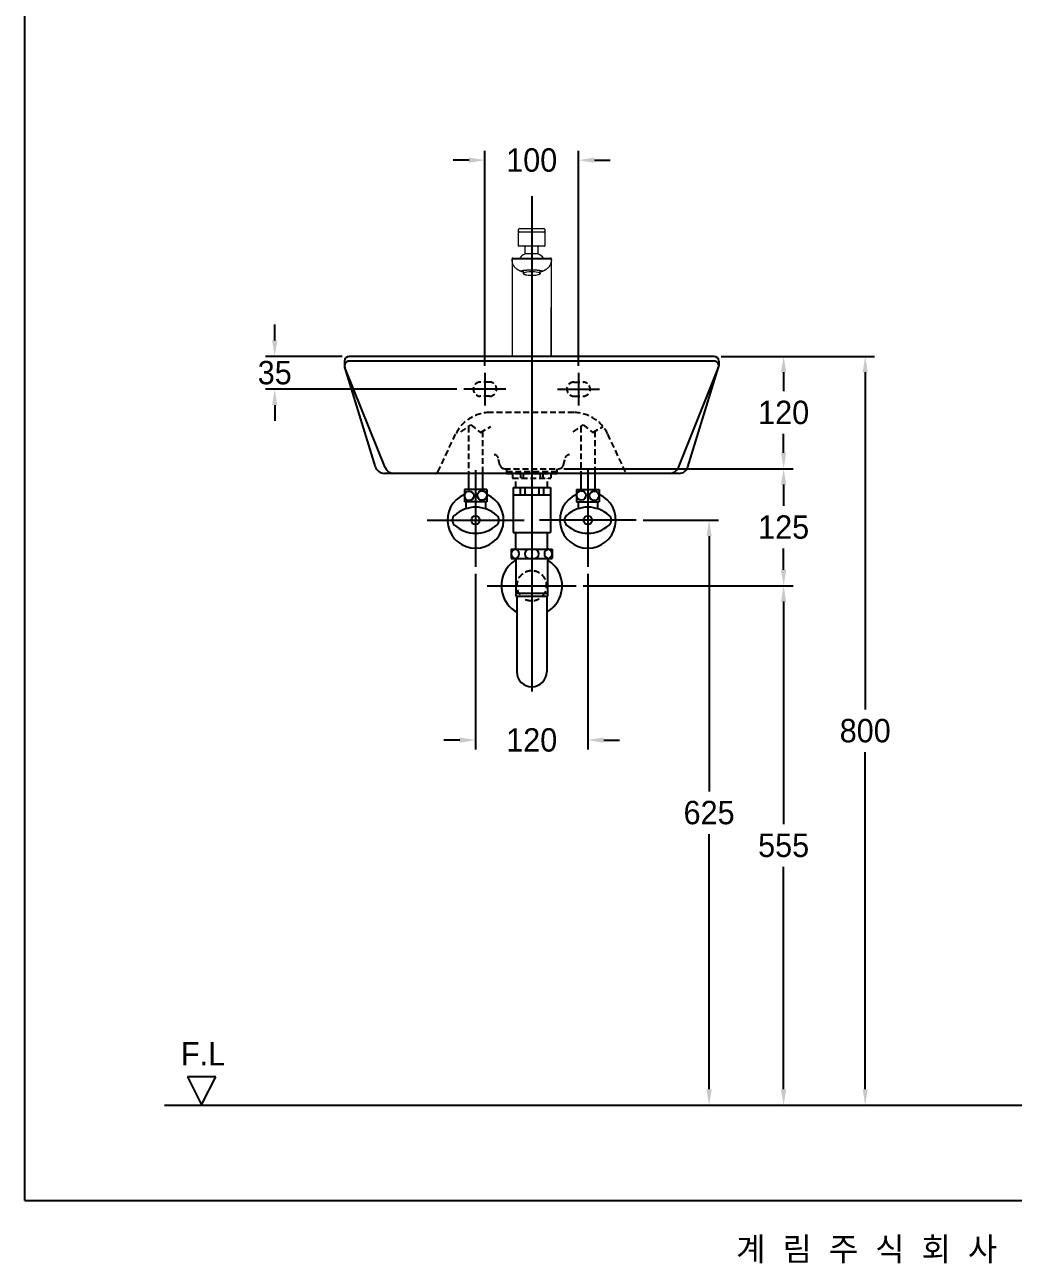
# Model space of a CAD drawing. Header units: millimetres. Extents: x 0 to 1800, y -67 to 2530.
# Drawn here: x 0 to 1057, y -67 to 1256 of the extents above; entities that cross this region are included whole.
import ezdxf
from ezdxf.enums import TextEntityAlignment as Align
from ezdxf.lldxf.tags import DXFTag

# ---------------------------------------------------------------- set-up
doc = ezdxf.new("R2010")
doc.units = ezdxf.units.MM
doc.linetypes.add('DASHED2', pattern=[9.525, 6.35, -3.175])
doc.layers.get('Defpoints').update_dxf_attribs({"color": 1})
for name, color, linetype in [('TEXT', 7, 'Continuous'), ('내부선 및 부속', 4, 'Continuous'), ('도각라인', 7, 'Continuous'), ('외형선', 3, 'Continuous'), ('점선', 6, 'DASHED2'), ('중심선', 1, 'DASHED')]:
    doc.layers.add(name, color=color, linetype=linetype)
doc.styles.add('____', font='')
doc.styles.add('타이틀', font='H2GTRM.TTF', dxfattribs={"height": 25})
doc.styles.get('____').set_extended_font_data('굴림')
tags = doc.linetypes.add('DASHDOT', pattern=[70, 31, -13, 13, -13]).pattern_tags.tags
tags[10:11] = [DXFTag(74, 4), DXFTag(75, 0), DXFTag(340, '0'), DXFTag(46, 0.0), DXFTag(50, 0.0), DXFTag(44, 0.0), DXFTag(45, 0.0)]
tags[8:9] = [DXFTag(74, 4), DXFTag(75, 0), DXFTag(340, '0'), DXFTag(46, 0.0), DXFTag(50, 0.0), DXFTag(44, 0.0), DXFTag(45, 0.0)]
tags[6:7] = [DXFTag(74, 4), DXFTag(75, 0), DXFTag(340, '0'), DXFTag(46, 0.0), DXFTag(50, 0.0), DXFTag(44, 0.0), DXFTag(45, 0.0)]
tags[4:5] = [DXFTag(74, 4), DXFTag(75, 0), DXFTag(340, '0'), DXFTag(46, 0.0), DXFTag(50, 0.0), DXFTag(44, 0.0), DXFTag(45, 0.0)]
tags = doc.linetypes.add('DASHED', pattern=[25.72, 12.86, -12.86]).pattern_tags.tags
tags[6:7] = [DXFTag(74, 4), DXFTag(75, 0), DXFTag(340, '0'), DXFTag(46, 0.0), DXFTag(50, 0.0), DXFTag(44, 0.0), DXFTag(45, 0.0)]
tags[4:5] = [DXFTag(74, 4), DXFTag(75, 0), DXFTag(340, '0'), DXFTag(46, 0.0), DXFTag(50, 0.0), DXFTag(44, 0.0), DXFTag(45, 0.0)]
doc.dimstyles.new('MSADIM', dxfattribs={"dimtxt": 33, "dimasz": 17, "dimexe": 10, "dimexo": 7.5, "dimgap": 10, "dimtad": 0, "dimtih": 1, "dimtoh": 1, "dimdec": 0, "dimzin": 1, "dimdsep": 46, "dimtxsty": '____', "dimcen": 11.25, "dimadec": 0, "dimazin": 0, "dimtfac": 1, "dimtdec": 0, "dimtix": 1, "dimtmove": 0, "dimatfit": 3, "dimfxl": 1, "dimtolj": 1, "dimtzin": 1, "dimarcsym": 0})

# ---------------------------------------------------------------- blocks, each defined once
blk = doc.blocks.new('*D5')
at = {"color": 0, "lineweight": -2, "transparency": 16777216}
for p, q in [((596.9, 656.9), (821.2, 656.9)), ((811.2, 639.9), (811.2, 402.2)), ((811.2, 118.9), (811.2, 356.6)), ((630.1, 101.9), (821.2, 101.9))]:
    blk.add_line(p, q, dxfattribs=at)
at = {"color": 0, "transparency": 16777216}
for points in [[(808.3, 639.9), (814, 639.9), (811.2, 656.9)], [(808.3, 118.9), (814, 118.9), (811.2, 101.9)]]:
    blk.add_solid(points, dxfattribs=at)
at = {"layer": 'Defpoints', "color": 0, "transparency": 16777216}
for p in [(589.4, 656.9), (811.2, 656.9), (622.6, 101.9)]:
    blk.add_point(p, dxfattribs=at)
at = {"color": 0, "transparency": 16777216, "insert": (811.2, 379.4), "char_height": 25, "attachment_point": 5, "style": '____'}
blk.add_mtext('\\A1;555', dxfattribs=at)
blk = doc.blocks.new('*D6')
at = {"color": 0, "lineweight": -2, "transparency": 16777216}
for p, q in [((576.4, 781.9), (821.2, 781.9)), ((811.2, 764.9), (811.2, 742.2)), ((811.2, 673.9), (811.2, 696.5)), ((596.9, 656.9), (821.2, 656.9))]:
    blk.add_line(p, q, dxfattribs=at)
at = {"color": 0, "transparency": 16777216}
for points in [[(808.3, 764.9), (814, 764.9), (811.2, 781.9)], [(808.3, 673.9), (814, 673.9), (811.2, 656.9)]]:
    blk.add_solid(points, dxfattribs=at)
at = {"layer": 'Defpoints', "color": 0, "transparency": 16777216}
for p in [(568.9, 781.9), (811.2, 781.9), (589.4, 656.9)]:
    blk.add_point(p, dxfattribs=at)
at = {"color": 0, "transparency": 16777216, "insert": (811.2, 719.4), "char_height": 25, "attachment_point": 5, "style": '____'}
blk.add_mtext('\\A1;125', dxfattribs=at)
blk = doc.blocks.new('*D7')
at = {"color": 0, "lineweight": -2, "transparency": 16777216}
for p, q in [((744.4, 901.9), (821.2, 901.9)), ((811.2, 884.9), (811.2, 864.7)), ((811.2, 798.9), (811.2, 819)), ((576.4, 781.9), (821.2, 781.9))]:
    blk.add_line(p, q, dxfattribs=at)
at = {"color": 0, "transparency": 16777216}
for points in [[(808.3, 884.9), (814, 884.9), (811.2, 901.9)], [(808.3, 798.9), (814, 798.9), (811.2, 781.9)]]:
    blk.add_solid(points, dxfattribs=at)
at = {"layer": 'Defpoints', "color": 0, "transparency": 16777216}
for p in [(736.9, 901.9), (811.2, 901.9), (568.9, 781.9)]:
    blk.add_point(p, dxfattribs=at)
at = {"color": 0, "transparency": 16777216, "insert": (811.2, 841.9), "char_height": 25, "attachment_point": 5, "style": '____'}
blk.add_mtext('\\A1;120', dxfattribs=at)
blk = doc.blocks.new('*D8')
at = {"color": 0, "lineweight": -2, "transparency": 16777216}
for p, q in [((661.2, 726.9), (741.5, 726.9)), ((731.5, 709.9), (731.5, 437.2)), ((731.5, 118.9), (731.5, 391.6)), ((636.4, 101.9), (741.5, 101.9))]:
    blk.add_line(p, q, dxfattribs=at)
at = {"color": 0, "transparency": 16777216}
for points in [[(728.7, 709.9), (734.3, 709.9), (731.5, 726.9)], [(728.7, 118.9), (734.3, 118.9), (731.5, 101.9)]]:
    blk.add_solid(points, dxfattribs=at)
at = {"layer": 'Defpoints', "color": 0, "transparency": 16777216}
for p in [(653.7, 726.9), (628.9, 101.9), (731.5, 101.9)]:
    blk.add_point(p, dxfattribs=at)
at = {"color": 0, "transparency": 16777216, "insert": (731.5, 414.4), "char_height": 25, "attachment_point": 5, "style": '____'}
blk.add_mtext('\\A1;625', dxfattribs=at)
blk = doc.blocks.new('*D9')
at = {"color": 0, "lineweight": -2, "transparency": 16777216}
for p, q in [((818.7, 901.9), (908.4, 901.9)), ((898.4, 884.9), (898.4, 524.7)), ((898.4, 118.9), (898.4, 479.1)), ((858.4, 101.9), (908.4, 101.9))]:
    blk.add_line(p, q, dxfattribs=at)
at = {"color": 0, "transparency": 16777216}
for points in [[(895.6, 884.9), (901.2, 884.9), (898.4, 901.9)], [(895.6, 118.9), (901.2, 118.9), (898.4, 101.9)]]:
    blk.add_solid(points, dxfattribs=at)
at = {"layer": 'Defpoints', "color": 0, "transparency": 16777216}
for p in [(811.2, 901.9), (898.4, 901.9), (850.9, 101.9)]:
    blk.add_point(p, dxfattribs=at)
at = {"color": 0, "transparency": 16777216, "insert": (898.4, 501.9), "char_height": 25, "attachment_point": 5, "style": '____'}
blk.add_mtext('\\A1;800', dxfattribs=at)
blk = doc.blocks.new('*D10')
at = {"color": 0, "lineweight": -2, "transparency": 16777216}
for p, q in [((474.9, 1111.5), (457.9, 1111.5)), ((491.9, 891.9), (491.9, 1121.5)), ((591.9, 891.9), (591.9, 1121.5)), ((608.9, 1111.5), (625.9, 1111.5))]:
    blk.add_line(p, q, dxfattribs=at)
at = {"color": 0, "transparency": 16777216}
for points in [[(474.9, 1114.4), (474.9, 1108.7), (491.9, 1111.5)], [(608.9, 1114.4), (608.9, 1108.7), (591.9, 1111.5)]]:
    blk.add_solid(points, dxfattribs=at)
at = {"layer": 'Defpoints', "color": 0, "transparency": 16777216}
for p in [(591.9, 1111.5), (491.9, 884.4), (591.9, 884.4)]:
    blk.add_point(p, dxfattribs=at)
at = {"color": 0, "transparency": 16777216, "insert": (541.9, 1111.5), "char_height": 25, "attachment_point": 5, "style": '____'}
blk.add_mtext('\\A1;100', dxfattribs=at)
blk = doc.blocks.new('*D11')
at = {"color": 0, "lineweight": -2, "transparency": 16777216}
for p, q in [((267.2, 918.9), (267.2, 935.9)), ((339.4, 901.9), (257.2, 901.9)), ((461.9, 866.9), (257.2, 866.9)), ((267.2, 849.9), (267.2, 832.9))]:
    blk.add_line(p, q, dxfattribs=at)
at = {"color": 0, "transparency": 16777216}
for points in [[(264.4, 918.9), (270, 918.9), (267.2, 901.9)], [(264.4, 849.9), (270, 849.9), (267.2, 866.9)]]:
    blk.add_solid(points, dxfattribs=at)
at = {"layer": 'Defpoints', "color": 0, "transparency": 16777216}
for p in [(346.9, 901.9), (267.2, 866.9), (469.4, 866.9)]:
    blk.add_point(p, dxfattribs=at)
at = {"color": 0, "transparency": 16777216, "insert": (267.2, 884.4), "char_height": 25, "attachment_point": 5, "style": '____'}
blk.add_mtext('\\A1;35', dxfattribs=at)
blk = doc.blocks.new('*D12')
at = {"color": 0, "lineweight": -2, "transparency": 16777216}
for p, q in [((481.9, 669.7), (481.9, 482)), ((601.9, 669.7), (601.9, 482)), ((464.9, 492), (447.9, 492)), ((618.9, 492), (635.9, 492))]:
    blk.add_line(p, q, dxfattribs=at)
at = {"color": 0, "transparency": 16777216}
for points in [[(464.9, 494.8), (464.9, 489.1), (481.9, 492)], [(618.9, 494.8), (618.9, 489.1), (601.9, 492)]]:
    blk.add_solid(points, dxfattribs=at)
at = {"layer": 'Defpoints', "color": 0, "transparency": 16777216}
for p in [(481.9, 677.2), (601.9, 677.2), (601.9, 492)]:
    blk.add_point(p, dxfattribs=at)
at = {"color": 0, "transparency": 16777216, "insert": (541.9, 492), "char_height": 25, "attachment_point": 5, "style": '____'}
blk.add_mtext('\\A1;120', dxfattribs=at)

msp = doc.modelspace()

# ---------------------------------------------------------------- linework, layer by layer
at = {"layer": '내부선 및 부속', "linetype": 'Continuous', "lineweight": 18}
for p, q in [((527.8, 1035.5), (527.8, 1037.5)), ((527.8, 1020), (527.8, 1032.6)), ((528.8, 1038.5), (554.8, 1038.5)), ((554.8, 1034.5), (528.8, 1034.5)), ((555.8, 1037.5), (555.8, 1035.5)), ((555.8, 1032.6), (555.8, 1020)), ((555.3, 1019.5), (528.3, 1019.5)), ((534.7, 1019), (534.7, 1011.3)), ((548.9, 1011.3), (548.9, 1019)), ((520.9, 1004.8), (520.9, 1006.1)), ((521.7, 1006.9), (562.1, 1006.9)), ((562.9, 1004.8), (562.9, 1006.1)), ((532.6, 993.4), (532.6, 990.9)), ((551.1, 990.9), (551.1, 993.4))]:
    msp.add_line(p, q, dxfattribs=at)
at = {"layer": '내부선 및 부속', "linetype": 'Continuous'}
for p, q in [((385.1, 783.1), (342.2, 890)), ((736.9, 896.9), (346.9, 896.9)), ((698.7, 783.1), (741.5, 890)), ((474.4, 776.9), (474.4, 759.6)), ((489.4, 776.9), (489.4, 759.6)), ((594.4, 776.9), (594.4, 759.6)), ((609.4, 776.9), (609.4, 759.6)), ((469.9, 759.6), (469.9, 746.6)), ((493.9, 759.6), (469.9, 759.6)), ((493.9, 759.6), (493.9, 746.6)), ((521.9, 761.9), (521.9, 713.9)), ((521.9, 761.9), (561.9, 761.9)), ((529.4, 761.9), (529.4, 753.9)), ((534.4, 761.9), (534.4, 753.9)), ((549.4, 761.9), (549.4, 753.9)), ((554.4, 761.9), (554.4, 753.9)), ((561.9, 761.9), (561.9, 717.1)), ((589.9, 759.6), (589.9, 746.6)), ((589.9, 759.6), (613.9, 759.6)), ((613.9, 759.6), (613.9, 746.6)), ((493.9, 746.6), (469.9, 746.6)), ((471.4, 746.6), (471.4, 739.2)), ((492.4, 746.6), (492.4, 739.2)), ((521.9, 753.9), (561.9, 753.9)), ((589.9, 746.6), (613.9, 746.6)), ((591.4, 746.6), (591.4, 739.2)), ((612.4, 746.6), (612.4, 739.2)), ((561.9, 717.1), (561.9, 713.9)), ((521.9, 713.9), (561.9, 713.9)), ((524.9, 695.9), (524.9, 713.9)), ((558.9, 695.9), (558.9, 713.9)), ((519.9, 695.9), (563.9, 695.9)), ((519.9, 695.9), (519.9, 685.9)), ((563.9, 695.9), (563.9, 685.9)), ((519.9, 685.9), (563.9, 685.9)), ((524.9, 685.9), (524.9, 645.9)), ((558.9, 685.9), (558.9, 645.9)), ((524.9, 648.9), (558.9, 648.9)), ((524.9, 645.9), (558.9, 645.9)), ((525.9, 645.9), (525.9, 564.9)), ((557.9, 645.9), (557.9, 564.9))]:
    msp.add_line(p, q, dxfattribs=at)
for centre, radius in [((474.9, 753), 5), ((488.9, 753.3), 5), ((594.9, 753.3), 5), ((608.8, 753), 5), ((481.9, 726.9), 4.5), ((601.9, 726.9), 4.5)]:
    msp.add_circle(centre, radius, dxfattribs=at)
at = {"layer": '내부선 및 부속', "linetype": 'Continuous', "lineweight": 18}
for centre, radius, start, end in [((528.8, 1037.5), 1, 90, 180), ((528.8, 1035.5), 1, 180, 270), ((554.8, 1037.5), 1, 0, 90), ((554.8, 1035.5), 1, 270, 0), ((528.3, 1020), 0.5, 180, 270), ((534.2, 1019), 0.5, 0, 90), ((549.4, 1019), 0.5, 90, 180), ((555.3, 1020), 0.5, 270, 0), ((521.7, 1006.1), 0.8, 90, 180), ((541.8, 996.8), 16.2, 117.0021, 141.8046), ((541.8, 996.8), 16.2, 38.1961, 62.9323), ((562.1, 1006.1), 0.8, 0, 90)]:
    msp.add_arc(centre, radius, start, end, dxfattribs=at)
at = {"layer": '내부선 및 부속', "linetype": 'Continuous'}
for centre, radius, start, end in [((346.9, 891.9), 5, 90, 201.8545), ((736.9, 891.9), 5, 338.1455, 90), ((394.4, 786.9), 10, 201.8545, 270), ((689.4, 786.9), 10, 270, 338.1455), ((689.4, 786.9), 10, 270, 338.1455), ((481.9, 726.9), 30, 113.5781, 66.4217), ((601.9, 726.9), 30, 113.5783, 66.4219), ((463.9, 726.9), 7, 132.501, 227.499), ((481.9, 707.2), 33.6, 47.499, 132.501), ((499.9, 726.9), 7, 312.501, 47.499), ((583.9, 726.9), 7, 132.501, 227.499), ((601.9, 707.2), 33.6, 47.499, 132.501), ((619.9, 726.9), 7, 312.501, 47.499), ((481.9, 746.5), 33.6, 227.499, 312.501), ((601.9, 746.5), 33.6, 227.499, 312.501), ((524.9, 690.9), 5, 98.6269, 261.3731), ((523.4, 690.9), 5, 278.6269, 81.3731), ((539.4, 690.9), 5, 90, 270), ((544.4, 690.9), 5, 270, 90), ((560.4, 690.9), 5, 98.6269, 261.3731), ((558.9, 690.9), 5, 278.6269, 81.3731), ((541.9, 656.9), 32.5, 121.5389, 193.6464), ((541.9, 656.9), 32.5, 346.3536, 58.4611), ((541.9, 656.9), 32.5, 193.6464, 240.5076), ((541.9, 656.9), 32.5, 299.4924, 346.3536), ((541.9, 564.9), 16, 180, 0)]:
    msp.add_arc(centre, radius, start, end, dxfattribs=at)
at = {"layer": '내부선 및 부속', "linetype": 'Continuous', "lineweight": 18}
for centre, major_axis, start_param, end_param in [((541.9, 992.6), (12, 0), 0, 0.085706), ((541.9, 990.4), (8.75, 0), 2.789931, 3.777569), ((541.9, 990.4), (8.75, 0), 0.366192, 2.789931), ((541.9, 990.4), (8.75, 0), 3.777569, 4.712389), ((541.9, 990.4), (8.75, 0), 4.712389, 5.631403), ((541.9, 990.4), (8.75, 0), 5.631403, 6.283185), ((541.9, 990.4), (8.75, 0), 0, 0.366192)]:
    msp.add_ellipse(centre, major_axis=major_axis, ratio=0.207912, start_param=start_param, end_param=end_param, dxfattribs=at)
for points, degree, knots in [([(527.8, 1034.9), (527.8, 1034.9), (527.8, 1034.9), (527.8, 1035), (527.8, 1035), (527.8, 1035), (527.8, 1035), (527.8, 1035), (527.8, 1035.1), (527.8, 1035.1), (527.8, 1035.1), (527.8, 1035.2), (527.8, 1035.2), (527.8, 1035.2), (527.8, 1035.2), (527.8, 1035.3), (527.8, 1035.4), (527.8, 1035.5)], 3, [0, 0, 0, 0, 0.152675, 0.152675, 0.305349, 0.305349, 0.305349, 0.610699, 0.610699, 0.610699, 0.916048, 0.916048, 0.916048, 1, 1, 1, 1.416933, 1.416933, 1.416933, 1.416933]), ([(555.8, 1035.2), (555.8, 1035.2), (555.8, 1035.2), (555.8, 1035.1), (555.8, 1035.1), (555.8, 1035), (555.8, 1035), (555.8, 1035), (555.8, 1034.9), (555.8, 1034.9)], 2, [0, 0, 0, 0.082217, 0.082217, 0.388145, 0.388145, 0.694072, 0.694072, 0.847036, 1, 1, 1]), ([(562.9, 1005.9), (562.9, 1005.9), (562.6, 1005.9), (561.4, 1005.9), (559.8, 1005.9), (558.3, 1005.9), (557.4, 1005.9), (556, 1005.9), (553.6, 1005.9), (548.8, 1005.9), (541.9, 1005.9), (535, 1005.9), (530.1, 1005.9), (527.7, 1005.9), (526.3, 1005.9), (525.4, 1005.9), (524, 1005.9), (522.4, 1005.9), (521.2, 1005.9), (520.9, 1005.9), (520.9, 1005.9)], 3, [0, 0, 0, 0, 0.0581, 0.121229, 0.184357, 0.215922, 0.231704, 0.247486, 0.310614, 0.373743, 0.5, 0.626257, 0.689386, 0.752514, 0.768296, 0.784078, 0.815643, 0.878771, 0.9419, 1, 1, 1, 1]), ([(520.9, 1005.9), (520.9, 1005.8), (520.9, 1005.8), (520.9, 1005.7), (520.9, 1005.7), (520.9, 1005.6), (520.9, 1005.5), (520.9, 1005.4), (520.9, 1005.4), (520.9, 1005.3), (520.9, 1005.3), (520.9, 1005.3), (520.9, 1005.2), (520.9, 1005.2), (520.9, 1005.1), (520.9, 1005.1), (520.9, 1005), (520.9, 1005), (520.9, 1005), (520.9, 1004.9)], 3, [0, 0, 0, 0, 0.075981, 0.150896, 0.228818, 0.312268, 0.402491, 0.499979, 0.535136, 0.572314, 0.611538, 0.652826, 0.696189, 0.741633, 0.789157, 0.838761, 0.89044, 0.944188, 1, 1, 1, 1]), ([(536.6, 1011.3), (536.4, 1011.3), (536.3, 1011.3), (536, 1011.3), (535.7, 1011.3), (535.4, 1011.3), (535.3, 1011.3), (535.3, 1011.3), (535.2, 1011.3), (535.2, 1011.3), (535.1, 1011.3), (535.1, 1011.3), (534.9, 1011.3), (534.8, 1011.3), (534.6, 1011.3), (534.6, 1011.3), (534.5, 1011.3), (534.5, 1011.3), (534.5, 1011.3), (534.5, 1011.3), (534.5, 1011.3), (534.5, 1011.3), (534.4, 1011.3), (534.4, 1011.3)], 3, [0, 0, 0, 0, 0.125042, 0.125042, 0.250083, 0.375125, 0.375125, 0.406385, 0.406385, 0.437645, 0.437645, 0.500166, 0.500166, 0.625208, 0.750249, 0.750249, 0.81277, 0.81277, 0.84403, 0.84403, 0.875291, 0.875291, 1, 1, 1, 1]), ([(549.2, 1011.3), (549.2, 1011.3), (549.2, 1011.3), (549.2, 1011.3), (549.2, 1011.3), (549.2, 1011.3), (549.1, 1011.3), (549.1, 1011.3), (549, 1011.3), (548.9, 1011.3), (548.9, 1011.3), (548.8, 1011.3), (548.8, 1011.3), (548.8, 1011.3), (548.7, 1011.3), (548.6, 1011.3), (548.4, 1011.3), (548.1, 1011.3), (547.9, 1011.3), (547.9, 1011.3), (547.7, 1011.3), (547.7, 1011.3), (547.6, 1011.3), (547.6, 1011.3), (547.4, 1011.3), (547.2, 1011.3), (546.9, 1011.3), (546.7, 1011.3), (546.3, 1011.3), (546.2, 1011.3), (545.9, 1011.3), (545.9, 1011.3), (545.7, 1011.3), (545.7, 1011.3), (545.5, 1011.3), (545.4, 1011.3), (545.1, 1011.3), (544.7, 1011.3), (544.2, 1011.3), (543.9, 1011.3), (543.8, 1011.3), (543.6, 1011.3), (543.5, 1011.3), (543.4, 1011.3), (543.3, 1011.3), (543, 1011.3), (542.8, 1011.3), (542.3, 1011.3), (542.1, 1011.3), (541.6, 1011.3), (541.4, 1011.3), (541.1, 1011.3), (541, 1011.3), (540.9, 1011.3), (540.7, 1011.3), (540.5, 1011.3), (540.2, 1011.3), (539.7, 1011.3), (539.2, 1011.3), (538.9, 1011.3), (538.8, 1011.3), (538.6, 1011.3), (538.6, 1011.3), (538.5, 1011.3), (538.4, 1011.3), (538.1, 1011.3), (537.7, 1011.3), (537.3, 1011.3), (537, 1011.3), (536.9, 1011.3), (536.8, 1011.3)], 3, [0, 0, 0, 0, 0.000235, 0.000235, 0.04245, 0.04245, 0.084664, 0.084664, 0.126878, 0.126878, 0.137432, 0.137432, 0.147986, 0.147986, 0.169093, 0.169093, 0.211307, 0.253522, 0.253522, 0.274629, 0.274629, 0.285183, 0.285183, 0.295736, 0.295736, 0.337951, 0.337951, 0.380165, 0.380165, 0.42238, 0.42238, 0.432933, 0.432933, 0.443487, 0.443487, 0.464594, 0.464594, 0.506809, 0.549023, 0.549023, 0.57013, 0.57013, 0.580684, 0.580684, 0.591237, 0.591237, 0.633452, 0.633452, 0.675666, 0.675666, 0.717881, 0.717881, 0.728434, 0.728434, 0.738988, 0.760095, 0.760095, 0.80231, 0.844524, 0.844524, 0.865631, 0.865631, 0.876185, 0.876185, 0.886739, 0.886739, 0.928953, 0.971168, 0.971168, 1, 1, 1, 1]), ([(562.9, 1004.9), (562.9, 1005), (562.9, 1005), (562.9, 1005), (562.9, 1005.1), (562.9, 1005.1), (562.9, 1005.2), (562.9, 1005.2), (562.9, 1005.3), (562.9, 1005.3), (562.9, 1005.3), (562.9, 1005.4), (562.9, 1005.4), (562.9, 1005.5), (562.9, 1005.6), (562.9, 1005.7), (562.9, 1005.7), (562.9, 1005.8), (562.9, 1005.8), (562.9, 1005.9)], 3, [0, 0, 0, 0, 0.055812, 0.10956, 0.161239, 0.210843, 0.258367, 0.303811, 0.347174, 0.388462, 0.427686, 0.464864, 0.500021, 0.597509, 0.687732, 0.771182, 0.849104, 0.924019, 1, 1, 1, 1]), ([(520.9, 1004.8), (520.9, 1004.8), (520.9, 1004.8), (520.9, 1004.9), (520.9, 1004.9), (520.9, 1004.9), (520.9, 1004.9), (520.9, 1004.9), (520.9, 1004.9), (520.9, 1004.9), (520.9, 1004.9), (520.9, 1004.9), (520.9, 1004.9), (520.9, 1004.9), (520.9, 1004.9), (520.9, 1004.9), (520.9, 1004.9), (520.9, 1004.9), (520.9, 1004.9), (520.9, 1004.9), (520.9, 1004.9), (520.9, 1004.9), (520.9, 1004.8), (520.9, 1004.8), (520.9, 1004.7), (520.9, 1004.6), (520.9, 1004.4), (520.9, 1004.3), (520.9, 1004.2), (520.9, 1004.2), (520.9, 1004.1), (520.9, 1004), (520.9, 1003.8), (520.9, 1003.6), (520.9, 1003.1), (520.9, 1002.6), (520.9, 1002), (520.9, 1001.5), (520.9, 1001.3), (520.9, 1001.1), (520.9, 1001), (520.9, 1000.8), (520.9, 1000.7), (520.9, 1000.2), (520.9, 999.8), (520.9, 999), (520.9, 998.1), (520.9, 996.6), (520.9, 995.5), (520.9, 994.4), (520.9, 993.8), (520.9, 992.6), (520.9, 992), (520.9, 991.2), (520.9, 991.2), (520.9, 991), (520.9, 990.7), (520.9, 990.2), (520.9, 989.7), (520.9, 988.6), (520.9, 987.9), (520.9, 985.8), (520.9, 984.3), (520.9, 981.9), (520.9, 981.1), (520.9, 979.5), (520.9, 978.7), (520.9, 977.4), (520.9, 977), (520.9, 976.4), (520.9, 976.3), (520.9, 976.1), (520.9, 975.8), (520.9, 975.5), (520.9, 974.4), (520.9, 973.5), (520.9, 971.7), (520.9, 970.8), (520.9, 969), (520.9, 967.2), (520.9, 965.3), (520.9, 963.4), (520.9, 962.5), (520.9, 961), (520.9, 960.6), (520.9, 959.8), (520.9, 959.5), (520.9, 959.1), (520.9, 958.9), (520.9, 958.7), (520.9, 957.6), (520.9, 956.7), (520.9, 954.7), (520.9, 953.7), (520.9, 952.5), (520.9, 952.3), (520.9, 951.8), (520.9, 951.5), (520.9, 951.2), (520.9, 951), (520.9, 950.8), (520.9, 950.4), (520.9, 950.1), (520.9, 949.7), (520.9, 949.6), (520.9, 949.3), (520.9, 949), (520.9, 948.1), (520.9, 947.4), (520.9, 945.9), (520.9, 944.9), (520.9, 943), (520.9, 942), (520.9, 940), (520.9, 939), (520.9, 936.1), (520.9, 930.2), (520.9, 924.3), (520.9, 916.5), (520.9, 912.6), (520.9, 906.7), (520.9, 904.4), (520.9, 902.2), (520.9, 901.9)], 3, [0, 0, 0, 0, 0.125, 0.125, 0.1875, 0.1875, 0.21875, 0.21875, 0.234375, 0.234375, 0.2421875, 0.2421875, 0.25, 0.2539062, 0.2539062, 0.2578125, 0.2578125, 0.2617187, 0.2617187, 0.265625, 0.265625, 0.2734375, 0.2734375, 0.28125, 0.28125, 0.296875, 0.296875, 0.3046875, 0.3046875, 0.3085937, 0.3085937, 0.3125, 0.3125, 0.328125, 0.328125, 0.34375, 0.359375, 0.359375, 0.3671875, 0.3671875, 0.3710937, 0.3710937, 0.375, 0.375, 0.390625, 0.390625, 0.40625, 0.421875, 0.4375, 0.4375, 0.453125, 0.453125, 0.46875, 0.46875, 0.4707031, 0.4707031, 0.4726562, 0.4765625, 0.484375, 0.484375, 0.5, 0.5, 0.53125, 0.53125, 0.546875, 0.546875, 0.5625, 0.5625, 0.5703125, 0.5703125, 0.5722656, 0.5722656, 0.5742187, 0.578125, 0.578125, 0.59375, 0.59375, 0.609375, 0.609375, 0.625, 0.640625, 0.640625, 0.65625, 0.65625, 0.6640625, 0.6640625, 0.6679687, 0.6699219, 0.6699219, 0.671875, 0.671875, 0.6875, 0.6875, 0.703125, 0.703125, 0.7070312, 0.7070312, 0.7109375, 0.7109375, 0.7128906, 0.7128906, 0.7148437, 0.71875, 0.71875, 0.7207031, 0.7207031, 0.7226562, 0.7265625, 0.734375, 0.734375, 0.75, 0.75, 0.765625, 0.765625, 0.78125, 0.78125, 0.8125, 0.875, 0.875, 0.9375, 0.9375, 0.96875, 0.9735272, 0.9735272, 0.9735272, 0.9735272]), ([(529.9, 992.8), (529.2, 993.1), (528.3, 993.6), (527.1, 994.3), (526, 995), (524.4, 996.3), (522.5, 998.8), (521.2, 1001.8), (520.9, 1003.9), (520.9, 1004.8)], 3, [0, 0, 0, 0, 0.144655, 0.202498, 0.260341, 0.376027, 0.607398, 0.83877, 1, 1, 1, 1]), ([(553.9, 992.8), (553.9, 992.8), (553.9, 992.8), (553.8, 992.8), (553.8, 992.9), (553.6, 992.9), (553.5, 992.9), (553.4, 993), (553.4, 993), (553.3, 993), (553.3, 993), (553.2, 993), (553.1, 993.1), (552.9, 993.1), (552.7, 993.1), (552.4, 993.2), (552.2, 993.3), (551.9, 993.3), (551.7, 993.3), (551.6, 993.4), (551.5, 993.4), (551.4, 993.4), (551.3, 993.4), (551, 993.5), (550.8, 993.5), (550.2, 993.6), (549.9, 993.6), (549.3, 993.7), (549, 993.7), (548.6, 993.8), (548.6, 993.8), (548.5, 993.8), (548.4, 993.8), (548.2, 993.8), (548, 993.8), (547.8, 993.8), (547.3, 993.9), (546.9, 993.9), (546.2, 993.9), (545.8, 994), (545.3, 994), (545.2, 994), (545, 994), (544.9, 994), (544.9, 994), (544.6, 994), (544.5, 994), (543.9, 994), (543.5, 994), (542.7, 994), (542.3, 994), (541.7, 994), (541.4, 994), (541.1, 994), (540.9, 994), (540.9, 994), (540.8, 994), (540.7, 994), (540.3, 994), (539.9, 994), (539.1, 994), (538.7, 994), (538, 994), (537.6, 993.9), (537, 993.9), (536.9, 993.9), (536.6, 993.9), (536.6, 993.9), (536.5, 993.9), (536.4, 993.9), (536.2, 993.8), (535.8, 993.8), (535.4, 993.8), (534.8, 993.7), (534.5, 993.7), (534, 993.6), (533.8, 993.6), (533.6, 993.6), (533.4, 993.6), (533.4, 993.5), (533, 993.5), (532.7, 993.5), (532.2, 993.4), (532, 993.3), (531.6, 993.3), (531.4, 993.2), (531.2, 993.2), (531.1, 993.2), (531, 993.1), (531, 993.1), (530.9, 993.1), (530.8, 993.1), (530.6, 993), (530.4, 993), (530.2, 992.9), (530.1, 992.9), (530, 992.9), (530, 992.9), (530, 992.9), (530, 992.8), (529.9, 992.8), (529.9, 992.8), (529.9, 992.8), (529.9, 992.8), (529.9, 992.8)], 3, [0, 0, 0, 0, 0.024158, 0.024158, 0.055884, 0.055884, 0.087609, 0.087609, 0.09554, 0.09554, 0.103472, 0.103472, 0.119334, 0.119334, 0.15106, 0.15106, 0.182785, 0.182785, 0.198648, 0.198648, 0.206579, 0.206579, 0.214511, 0.214511, 0.246236, 0.246236, 0.277961, 0.277961, 0.309687, 0.309687, 0.313652, 0.313652, 0.317618, 0.325549, 0.325549, 0.341412, 0.341412, 0.373138, 0.373138, 0.404863, 0.404863, 0.412794, 0.41676, 0.41676, 0.420726, 0.420726, 0.436588, 0.436588, 0.468314, 0.468314, 0.500039, 0.500039, 0.515902, 0.523833, 0.523833, 0.527799, 0.527799, 0.531764, 0.531764, 0.56349, 0.56349, 0.595215, 0.595215, 0.626941, 0.626941, 0.642803, 0.642803, 0.646769, 0.646769, 0.650735, 0.658666, 0.658666, 0.690391, 0.690391, 0.722117, 0.722117, 0.737979, 0.745911, 0.745911, 0.753842, 0.753842, 0.785568, 0.785568, 0.817293, 0.817293, 0.849018, 0.849018, 0.85695, 0.85695, 0.864881, 0.864881, 0.880744, 0.880744, 0.912469, 0.912469, 0.944194, 0.944194, 0.960057, 0.960057, 0.967989, 0.967989, 0.97592, 0.97592, 1, 1, 1, 1]), ([(532.6, 992.1), (532.6, 992.1), (532.5, 992.1), (532.2, 992.2), (532, 992.2), (531.6, 992.3), (531.4, 992.3), (531.2, 992.4), (531.1, 992.4), (531, 992.4), (531, 992.4), (530.9, 992.5), (530.8, 992.5), (530.6, 992.5), (530.4, 992.6), (530.2, 992.6), (530.1, 992.6), (530, 992.7), (530, 992.7), (530, 992.7), (530, 992.7), (529.9, 992.7), (529.9, 992.7), (529.9, 992.7), (529.9, 992.8), (529.9, 992.8)], 3, [0.7798754, 0.7798754, 0.7798754, 0.7798754, 0.7855675, 0.7855675, 0.8172929, 0.8172929, 0.8490183, 0.8490183, 0.8569497, 0.8569497, 0.864881, 0.864881, 0.8807437, 0.8807437, 0.9124691, 0.9124691, 0.9441945, 0.9441945, 0.9600572, 0.9600572, 0.9679885, 0.9679885, 0.9759199, 0.9759199, 1, 1, 1, 1]), ([(553.9, 992.8), (553.9, 992.8), (553.9, 992.7), (553.8, 992.7), (553.8, 992.7), (553.6, 992.6), (553.5, 992.6), (553.4, 992.6), (553.4, 992.6), (553.3, 992.6), (553.3, 992.6), (553.2, 992.5), (553.1, 992.5), (552.9, 992.5), (552.7, 992.4), (552.4, 992.3), (552.2, 992.3), (551.9, 992.2), (551.7, 992.2), (551.6, 992.2), (551.5, 992.2), (551.4, 992.2), (551.3, 992.2), (551.2, 992.1), (551.2, 992.1), (551.1, 992.1)], 3, [0, 0, 0, 0, 0.0241583, 0.0241583, 0.0558837, 0.0558837, 0.087609, 0.087609, 0.0955404, 0.0955404, 0.1034717, 0.1034717, 0.1193344, 0.1193344, 0.1510598, 0.1510598, 0.1827852, 0.1827852, 0.1986479, 0.1986479, 0.2065792, 0.2065792, 0.2145106, 0.2145106, 0.2201435, 0.2201435, 0.2201435, 0.2201435]), ([(562.9, 1004.8), (562.8, 1003.9), (562.5, 1001.8), (561.3, 998.8), (559.4, 996.3), (557.7, 995), (556.7, 994.3), (555.5, 993.6), (554.6, 993.1), (553.9, 992.8)], 3, [0, 0, 0, 0, 0.161218, 0.392593, 0.623968, 0.739656, 0.797499, 0.855343, 1, 1, 1, 1]), ([(562.8, 901.9), (562.8, 902.6), (562.8, 906.1), (562.8, 911.9), (562.8, 919.3), (562.8, 926.1), (562.8, 932.4), (562.8, 938.2), (562.8, 943.2), (562.8, 947.6), (562.8, 951.5), (562.9, 955.3), (562.9, 959.4), (562.9, 963.9), (562.9, 968.7), (562.9, 973.2), (562.9, 977.6), (562.9, 981.8), (562.9, 985.8), (562.9, 989.5), (562.9, 992.4), (562.9, 993.9), (562.9, 994.4)], 3, [0.0476546, 0.0476546, 0.0476546, 0.0476546, 0.0696603, 0.145258, 0.215473, 0.2804316, 0.3402446, 0.3950085, 0.4448058, 0.4843588, 0.5207408, 0.5565866, 0.5922593, 0.6395786, 0.6867005, 0.7337146, 0.781016, 0.8286912, 0.8767384, 0.9251574, 0.9738066, 1, 1, 1, 1]), ([(562.9, 901.9), (562.9, 904.1), (562.9, 906.4), (562.9, 912.5), (562.9, 916.4), (562.9, 924.2), (562.9, 928.2), (562.9, 934), (562.9, 936), (562.9, 938.9), (562.9, 939.9), (562.9, 941.8), (562.9, 942.8), (562.9, 944.8), (562.9, 945.8), (562.9, 947.2), (562.9, 948), (562.9, 948.7), (562.9, 949.2), (562.9, 949.4), (562.9, 949.9), (562.9, 950.2), (562.9, 950.6), (562.9, 950.9), (562.9, 951.4), (562.9, 951.6), (562.9, 952.1), (562.9, 952.3), (562.9, 953.6), (562.9, 955.5), (562.9, 957.4), (562.9, 958.9), (562.9, 959.4), (562.9, 960.3), (562.9, 960.8), (562.9, 962.2), (562.9, 963.2), (562.9, 964.6), (562.9, 965.1), (562.9, 965.7), (562.9, 965.8), (562.9, 966), (562.9, 966.1), (562.9, 966.5), (562.9, 966.7), (562.9, 967.9), (562.9, 968.8), (562.9, 970.7), (562.9, 971.6), (562.9, 973), (562.9, 973.4), (562.9, 974), (562.9, 974.1), (562.9, 974.3), (562.9, 974.4), (562.9, 974.7), (562.9, 975.8), (562.9, 976.9), (562.9, 978.6), (562.9, 980.3), (562.9, 981.9), (562.9, 984.2), (562.9, 985.7), (562.9, 987.9), (562.9, 988.6), (562.9, 989.4), (562.9, 989.5), (562.9, 989.6), (562.9, 989.9), (562.9, 990.5), (562.9, 991), (562.9, 992), (562.9, 992.6), (562.9, 993.8), (562.9, 994.4), (562.9, 995.5), (562.9, 996.6), (562.9, 997.6), (562.9, 998.5), (562.9, 999), (562.9, 999.5), (562.9, 999.6), (562.9, 999.8), (562.9, 999.8), (562.9, 999.9), (562.9, 1000.2), (562.9, 1000.4), (562.9, 1001), (562.9, 1001.4), (562.9, 1002), (562.9, 1002.6), (562.9, 1003.1), (562.9, 1003.6), (562.9, 1003.8), (562.9, 1004.2), (562.9, 1004.3), (562.9, 1004.5), (562.9, 1004.6), (562.9, 1004.6), (562.9, 1004.7), (562.9, 1004.7), (562.9, 1004.7), (562.9, 1004.7), (562.9, 1004.8), (562.9, 1004.8), (562.9, 1004.8)], 3, [0.0368933, 0.0368933, 0.0368933, 0.0368933, 0.0865613, 0.0865613, 0.1731227, 0.1731227, 0.259684, 0.259684, 0.3029647, 0.3029647, 0.3246051, 0.3246051, 0.3462454, 0.3462454, 0.3678857, 0.3678857, 0.3787059, 0.384116, 0.384116, 0.3895261, 0.3895261, 0.3949361, 0.3949361, 0.4003462, 0.4003462, 0.4057563, 0.4057563, 0.4111664, 0.4111664, 0.4328067, 0.4544471, 0.4544471, 0.4652672, 0.4652672, 0.4760874, 0.4760874, 0.4977277, 0.4977277, 0.5085479, 0.5085479, 0.511253, 0.511253, 0.513958, 0.513958, 0.5193681, 0.5193681, 0.5410084, 0.5410084, 0.5626488, 0.5626488, 0.5734689, 0.5734689, 0.576174, 0.576174, 0.578879, 0.578879, 0.5842891, 0.6059294, 0.6059294, 0.6275698, 0.6492101, 0.6492101, 0.6924908, 0.6924908, 0.7141311, 0.7141311, 0.7168362, 0.7168362, 0.7195412, 0.7249513, 0.7357715, 0.7357715, 0.7574118, 0.7574118, 0.7790521, 0.7790521, 0.8006925, 0.8223328, 0.8223328, 0.8439731, 0.8439731, 0.8493832, 0.8493832, 0.8520883, 0.8520883, 0.8547933, 0.8656135, 0.8656135, 0.8872538, 0.8872538, 0.9088941, 0.9305345, 0.9305345, 0.9521748, 0.9521748, 0.9738152, 0.9738152, 0.9846353, 0.9846353, 0.9873404, 0.9873404, 0.9900454, 0.9900454, 0.9954555, 1, 1, 1, 1]), ([(520.9, 989.4), (520.9, 988.2), (520.9, 985.8), (520.9, 981.8), (520.9, 977.6), (520.9, 973.2), (520.9, 968.7), (520.9, 963.9), (520.9, 959.4), (520.9, 955.3), (520.9, 951.5), (520.9, 947.6), (521, 943.2), (521, 938.2), (521, 932.4), (521, 926.1), (521, 919.3), (521, 911.9), (521, 906.1), (521, 902.6), (521, 901.9)], 3, [0, 0, 0, 0, 0.0517785, 0.1037431, 0.1553054, 0.2064635, 0.2573108, 0.3082747, 0.3594521, 0.3980333, 0.4368017, 0.47615, 0.518928, 0.5727854, 0.6320143, 0.6967041, 0.766959, 0.8428988, 0.9246603, 0.9484601, 0.9484601, 0.9484601, 0.9484601]), ([(532.6, 990.9), (532.6, 990.8), (532.6, 990.6), (532.8, 990.4), (533, 990.1), (533.4, 989.8), (534, 989.5), (534.4, 989.4), (534.7, 989.3), (535.1, 989.2), (535.6, 989.1), (536.1, 989)], 3, [0, 0, 0, 0, 0.053428, 0.206855, 0.364724, 0.555562, 0.786387, 1, 1, 1, 1.338823, 1.338823, 1.338823, 1.338823]), ([(548.4, 989.2), (548.6, 989.2), (548.8, 989.2), (549, 989.3), (549, 989.3), (549.3, 989.3), (549.8, 989.5), (550.4, 989.8), (550.8, 990.1), (551, 990.4), (551.2, 990.7), (551.1, 990.9), (551.1, 990.9)], 3, [-0.123684, -0.123684, -0.123684, -0.123684, 0, 0, 0, 0.007774, 0.22031, 0.437213, 0.662693, 0.819272, 0.961303, 1, 1, 1, 1])]:
    msp.add_open_spline(points, degree=degree, knots=knots, dxfattribs=at)
for points, degree in [([(527.8, 1032.6), (527.8, 1034), (527.8, 1034.8), (527.8, 1034.9)], 3), ([(555.8, 1034.9), (555.8, 1034.8), (555.8, 1034), (555.8, 1032.6)], 3), ([(520.9, 1005.9), (520.9, 1005.9), (520.9, 1005.9), (520.9, 1005.9)], 3), ([(562.9, 1006.1), (562.9, 1006.1), (562.9, 1006.1)], 2), ([(562.9, 1006), (562.9, 1006), (562.9, 1005.9), (562.9, 1005.9)], 3), ([(520.9, 1004.9), (520.9, 1004.9), (520.9, 1004.8), (520.9, 1004.8)], 3), ([(529.9, 992.8), (529.9, 992.8), (529.9, 992.8), (529.9, 992.8)], 3), ([(553.9, 992.8), (553.9, 992.8), (553.8, 992.8), (553.8, 992.8)], 3), ([(562.9, 1004.8), (562.9, 1004.8), (562.9, 1004.9), (562.9, 1004.9)], 3), ([(520.9, 992.2), (520.9, 990.9), (520.9, 989.4)], 2)]:
    msp.add_open_spline(points, degree=degree, dxfattribs=at)
at = {"layer": '도각라인'}
for q in [(0, 2530), (1800, 0)]:
    msp.add_line((0, 0), q, dxfattribs=at)
at = {"layer": '외형선'}
for p, q in [((736.9, 901.9), (346.9, 901.9)), ((341.9, 896.9), (341.9, 891.9)), ((374.8, 783.9), (342.1, 890.4)), ((708.9, 783.9), (741.7, 890.4)), ((741.9, 896.9), (741.9, 891.9)), ((741.9, 896.9), (741.9, 891.9)), ((699.4, 776.9), (384.4, 776.9))]:
    msp.add_line(p, q, dxfattribs=at)
at = {"layer": '외형선', "linetype": 'Continuous'}
for p, q in [((204.1, 132.2), (174.1, 132.2)), ((174.1, 132.2), (189.1, 102.2)), ((189.1, 102.2), (204.1, 132.2)), ((149.5, 101.9), (1552.3, 101.9))]:
    msp.add_line(p, q, dxfattribs=at)
at = {"layer": '외형선'}
for centre, radius, start, end in [((346.9, 896.9), 5, 90, 180), ((736.9, 896.9), 5, 0, 90), ((384.4, 786.9), 10, 197.0835, 270), ((699.4, 786.9), 10, 270, 342.9165)]:
    msp.add_arc(centre, radius, start, end, dxfattribs=at)
at = {"layer": '점선'}
for p, q in [((496.9, 874.4), (486.9, 874.4)), ((586.9, 874.4), (596.9, 874.4)), ((496.9, 859.4), (486.9, 859.4)), ((586.9, 859.4), (596.9, 859.4)), ((586.9, 841.9), (496.9, 841.9)), ((466.3, 821.2), (476.9, 828.7)), ((474.4, 826.9), (474.4, 776.9)), ((476.9, 828.7), (487.1, 820.5)), ((487.1, 820.5), (498.3, 827)), ((489.4, 821.9), (489.4, 776.9)), ((586.3, 821.2), (596.9, 828.7)), ((594.4, 826.9), (594.4, 776.9)), ((596.9, 828.7), (607.1, 820.5)), ((607.1, 820.5), (618.3, 827)), ((609.4, 821.9), (609.4, 776.9)), ((441.6, 778.6), (460.7, 819)), ((642.2, 778.6), (623, 819)), ((508, 785.7), (506.3, 793)), ((512.9, 781.9), (570.9, 781.9)), ((514.9, 781.9), (514.9, 776.9)), ((568.9, 781.9), (568.9, 776.9)), ((575.8, 785.7), (577.5, 793)), ((514.9, 778.9), (568.9, 778.9)), ((514.9, 776.9), (568.9, 776.9)), ((521.4, 776.9), (521.4, 771.9)), ((521.4, 771.9), (562.4, 771.9)), ((524.9, 761.9), (524.9, 771.9)), ((529.9, 776.9), (529.9, 771.9)), ((532.9, 776.9), (532.9, 771.9)), ((550.9, 776.9), (550.9, 771.9)), ((553.9, 776.9), (553.9, 771.9)), ((558.9, 761.9), (558.9, 771.9)), ((562.4, 776.9), (562.4, 771.9))]:
    msp.add_line(p, q, dxfattribs=at)
for centre, radius, start, end in [((486.9, 866.9), 7.5, 90, 270), ((496.9, 866.9), 7.5, 270, 90), ((586.9, 866.9), 7.5, 90, 270), ((596.9, 866.9), 7.5, 270, 90), ((496.9, 801.9), 40, 90, 154.6552), ((586.9, 801.9), 40, 25.3448, 90), ((501.4, 791.9), 5, 13.2917, 90), ((582.4, 791.9), 5, 90, 166.7083), ((512.9, 786.9), 5, 192.0448, 270), ((512.9, 786.9), 5, 193.2917, 270), ((570.9, 786.9), 5, 270, 346.7083), ((438.9, 779.9), 3, 270, 334.6552), ((541.9, 656.9), 16, 316.5675, 223.4325), ((541.9, 656.9), 16, 243.5146, 323.0427)]:
    msp.add_arc(centre, radius, start, end, dxfattribs=at)
at = {"layer": '중심선', "linetype": 'DASHDOT'}
for p, q in [((541.9, 1073.1), (541.9, 543.9)), ((491.9, 884.4), (491.9, 849.4)), ((591.9, 884.4), (591.9, 849.4)), ((514.4, 866.9), (469.4, 866.9)), ((569.4, 866.9), (614.4, 866.9)), ((481.9, 780.3), (481.9, 677.2)), ((601.9, 780.3), (601.9, 677.2)), ((430.1, 726.9), (533.7, 726.9)), ((653.7, 726.9), (550.1, 726.9)), ((494.4, 656.9), (589.4, 656.9))]:
    msp.add_line(p, q, dxfattribs=at)

# ---------------------------------------------------------------- texts
at = {"layer": 'TEXT', "style": '타이틀'}
msp.add_text('F.L', height=25, dxfattribs=at).set_placement((190.6, 156.9), align=Align.MIDDLE)
msp.add_text('계  림  주  식  회  사', height=25, dxfattribs=at).set_placement((900, -51.7), align=Align.MIDDLE_CENTER)

# ---------------------------------------------------------------- dimensions: what is measured, and where the dimension line sits
for base, p1, p2, picture, middle in [((591.9, 1111.5), (491.9, 884.4), (591.9, 884.4), '*D10', (541.9, 1111.5)), ((601.9, 492), (481.9, 677.2), (601.9, 677.2), '*D12', (541.9, 492))]:
    dim = msp.add_linear_dim(base=base, p1=p1, p2=p2, dimstyle='MSADIM', override={"dimtxt": 25, "dimtofl": 0})
    dim.commit()
    dim.dimension.update_dxf_attribs({"geometry": picture, "text_midpoint": middle})
for base, p1, p2, picture, middle in [((267.2, 866.9), (346.9, 901.9), (469.4, 866.9), '*D11', (267.2, 884.4)), ((811.2, 901.9), (568.9, 781.9), (736.9, 901.9), '*D7', (811.2, 841.9)), ((898.4, 901.9), (850.9, 101.9), (811.2, 901.9), '*D9', (898.4, 501.9)), ((811.2, 781.9), (589.4, 656.9), (568.9, 781.9), '*D6', (811.2, 719.4)), ((731.5, 101.9), (653.7, 726.9), (628.9, 101.9), '*D8', (731.5, 414.4)), ((811.2, 656.9), (622.6, 101.9), (589.4, 656.9), '*D5', (811.2, 379.4))]:
    dim = msp.add_linear_dim(base=base, p1=p1, p2=p2, angle=90, dimstyle='MSADIM', override={"dimtxt": 25, "dimtofl": 0})
    dim.commit()
    dim.dimension.update_dxf_attribs({"geometry": picture, "text_midpoint": middle})

doc.saveas('drawing.dxf')
